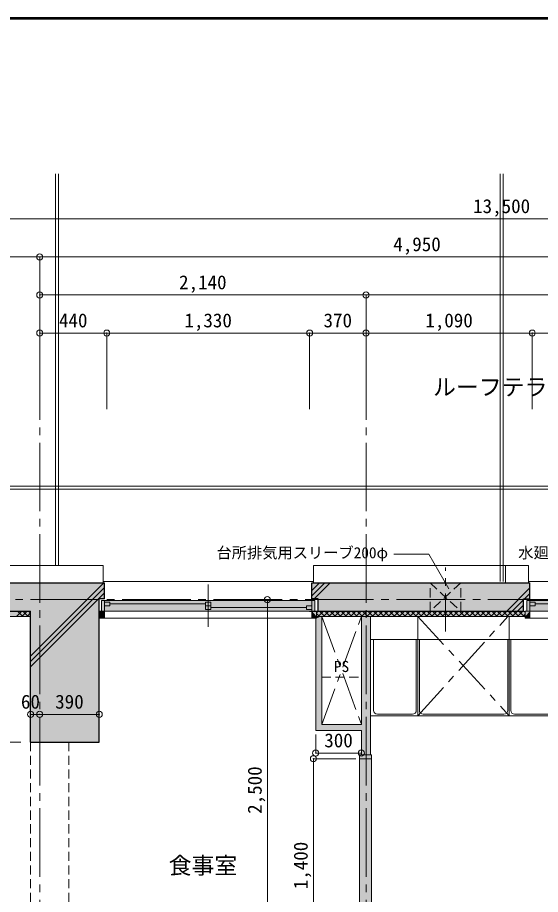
# Model space of a CAD drawing. Units: millimetres at full size, sheet at 1:50. Extents: x -9674 to 9699, y -6794 to 6791.
# Drawn here: x -3178 to 252, y 1034 to 6791 of the extents above; entities that cross this region are included whole.
import ezdxf
from ezdxf.enums import TextEntityAlignment as Align

# ---------------------------------------------------------------- set-up
doc = ezdxf.new("R2010")
doc.units = ezdxf.units.MM
doc.header["$LTSCALE"] = 50
doc.header["$PDMODE"] = 32
doc.header["$PDSIZE"] = 40
for name, pattern in [('CHAIN1', [8, 5, -1, 1, -1]), ('CHAIN2', [12, 9, -1, 1, -1]), ('DASHED1', [1.8, 1.2, -0.6])]:
    doc.linetypes.add(name, pattern=pattern)
for name, color, linetype, lineweight in [('0-0_図面枠', 7, 'Continuous', 9), ('1-0_芯', 7, 'CHAIN2', 9), ('1-1_躯体', 2, 'Continuous', 25), ('1-2_間仕切', 3, 'Continuous', 18), ('1-3_建具', 3, 'Continuous', 18), ('1-5_設備', 7, 'Continuous', 9), ('1-6_ﾊﾞﾙｺﾆｰ・階段', 7, 'Continuous', 9), ('1-7_その他', 7, 'DASHED1', 9), ('1-8_ハッチ', 4, 'Continuous', 9), ('1-A_文字', 7, 'Continuous', 9), ('1-B_寸法', 7, 'Continuous', 9), ('1-C_梁', 7, 'DASHED1', 9), ('4-F', 4, 'Continuous', 9)]:
    doc.layers.add(name, color=color, linetype=linetype, lineweight=lineweight)
for name, color, linetype in [('4-0', 1, 'Continuous'), ('4-1', 2, 'Continuous'), ('4-2', 4, 'Continuous')]:
    doc.layers.add(name, color=color, linetype=linetype)
doc.styles.add('ＭＳ ゴシック', font='')
doc.styles.get('ＭＳ ゴシック').set_extended_font_data('MS Gothic')

msp = doc.modelspace()

# ---------------------------------------------------------------- linework, layer by layer
at = {"layer": '0-0_図面枠'}
for p, q in [((9697.16, 6789.66), (-9672.16, 6789.66)), ((9695.4, 6787.9), (-9670.4, 6787.9)), ((-9668.64, 6786.14), (9693.64, 6786.14)), ((9691.87, 6784.38), (-9666.87, 6784.38)), ((9690.11, 6782.61), (-9665.11, 6782.61)), ((9688.35, 6780.85), (-9663.35, 6780.85))]:
    msp.add_line(p, q, dxfattribs=at)
msp.add_lwpolyline([(9698.92, -6793.93), (9698.92, 6791.43), (-9673.92, 6791.43)], dxfattribs=at)
at = {"layer": '1-0_芯'}
for p, q in [((-3032.5, -4250.06), (-3032.5, 4219.94)), ((-892.5, -4250.06), (-892.5, 4219.94)), ((-8492.5, 2969.94), (8517.5, 2969.94))]:
    msp.add_line(p, q, dxfattribs=at)
at = {"layer": '1-1_躯体'}
for p, q in [((-7142.5, 3079.94), (-2607.5, 3079.94)), ((-2607.5, 2974.94), (-2607.5, 3079.94)), ((-1247.5, 2974.94), (-1247.5, 3079.94)), ((-1247.5, 3079.94), (182.5, 3079.94)), ((182.5, 2974.94), (182.5, 3079.94)), ((-2642.5, 2034.94), (-2642.5, 2974.94)), ((-2607.5, 2974.94), (-2642.5, 2974.94)), ((-1205.5, 2974.94), (-1247.5, 2974.94)), ((-1205.5, 2894.94), (-1205.5, 2974.94)), ((140.5, 2974.94), (182.5, 2974.94)), ((-6692.5, 2894.94), (-3092.5, 2894.94)), ((-3092.5, 2034.94), (-3092.5, 2894.94)), ((-3092.5, 2034.94), (-2642.5, 2034.94))]:
    msp.add_line(p, q, dxfattribs=at)
msp.add_lwpolyline([(-1262.5, 2894.94), (140.5, 2894.94), (140.5, 2974.94)], dxfattribs=at)
at = {"layer": '1-2_間仕切'}
for p, q in [((-1222.5, 2847.94), (-1222.5, 2109.94)), ((-1182.5, 2859.94), (-1182.5, 2149.94)), ((-922.5, 2149.94), (-922.5, 2859.94)), ((-862.5, 1949.94), (-862.5, 2859.94)), ((-1182.5, 2149.94), (-922.5, 2149.94)), ((-1222.5, 2109.94), (-922.5, 2109.94)), ((-922.5, 1949.94), (-922.5, 2109.94))]:
    msp.add_line(p, q, dxfattribs=at)
at = {"layer": '1-3_建具', "color": 7, "lineweight": 9}
for p, q in [((-2617.5, 3079.94), (-2617.5, 3194.94)), ((-1237.5, 3079.94), (-1237.5, 3194.94)), ((172.5, 3079.94), (172.5, 3194.94)), ((-2617.5, 3089.94), (-1237.5, 3089.94)), ((-1927.5, 3068.42), (-1927.5, 2791.46)), ((172.5, 3089.94), (1142.5, 3089.94)), ((-2627.5, 2964.94), (-2592.5, 2964.94)), ((-2627.5, 2964.94), (-2627.5, 2894.94)), ((-2607.5, 2894.94), (-2607.5, 2964.94)), ((-1262.5, 2964.94), (-2592.5, 2964.94)), ((-1227.5, 2964.94), (-1262.5, 2964.94)), ((-1247.5, 2894.94), (-1247.5, 2964.94)), ((-1227.5, 2964.94), (-1227.5, 2894.94)), ((162.5, 2964.94), (197.5, 2964.94)), ((162.5, 2964.94), (162.5, 2894.94)), ((182.5, 2894.94), (182.5, 2964.94)), ((1117.5, 2964.94), (197.5, 2964.94)), ((-2592.5, 2894.94), (-2607.5, 2894.94)), ((-1262.5, 2894.94), (-2592.5, 2894.94)), ((-1262.5, 2894.94), (-1247.5, 2894.94)), ((197.5, 2894.94), (182.5, 2894.94)), ((1117.5, 2894.94), (197.5, 2894.94)), ((-2607.5, 2847.94), (-1247.5, 2847.94)), ((182.5, 2847.94), (1132.5, 2847.94)), ((-935, 1924.94), (-935, 524.94)), ((-857, 524.94), (-857, 1924.94))]:
    msp.add_line(p, q, dxfattribs=at)
at = {"layer": '1-3_建具'}
for p, q in [((-2572.5, 2953.94), (-2607.5, 2953.94)), ((-2572.5, 2953.94), (-2572.5, 2929.94)), ((-1945, 2941.94), (-2572.5, 2941.94)), ((-1910, 2953.94), (-1945, 2953.94)), ((-1910, 2905.94), (-1910, 2953.94)), ((217.5, 2953.94), (182.5, 2953.94)), ((217.5, 2953.94), (217.5, 2929.94)), ((640, 2941.94), (217.5, 2941.94)), ((-2637.5, 2894.94), (-2607.5, 2894.94)), ((-2637.5, 2847.94), (-2637.5, 2894.94)), ((-2572.5, 2929.94), (-2607.5, 2929.94)), ((-2607.5, 2847.94), (-2607.5, 2894.94)), ((-1910, 2929.94), (-1945, 2929.94)), ((-1910, 2917.94), (-1282.5, 2917.94)), ((-1282.5, 2905.94), (-1282.5, 2929.94)), ((-1282.5, 2929.94), (-1247.5, 2929.94)), ((-1282.5, 2905.94), (-1247.5, 2905.94)), ((-1217.5, 2894.94), (-1247.5, 2894.94)), ((-1247.5, 2847.94), (-1247.5, 2894.94)), ((-1217.5, 2847.94), (-1217.5, 2894.94)), ((152.5, 2894.94), (182.5, 2894.94)), ((152.5, 2847.94), (152.5, 2894.94)), ((217.5, 2929.94), (182.5, 2929.94)), ((182.5, 2847.94), (182.5, 2894.94)), ((-2637.5, 2847.94), (-2607.5, 2847.94)), ((-1217.5, 2847.94), (-1247.5, 2847.94)), ((152.5, 2847.94), (182.5, 2847.94)), ((-935, 1949.94), (-857, 1949.94)), ((-935, 1924.94), (-935, 1949.94)), ((-935, 1924.94), (-857, 1924.94)), ((-857, 1924.94), (-857, 1949.94))]:
    msp.add_line(p, q, dxfattribs=at)
msp.add_lwpolyline([(-1910, 2905.94), (-1945, 2905.94), (-1945, 2953.94)], dxfattribs=at)
at = {"layer": '1-5_設備'}
for p, q in [((-552.5, 2207.94), (-552.5, 2859.94)), ((47.5, 2207.94), (47.5, 2859.94)), ((-862.5, 2707.94), (1857.5, 2707.94)), ((-842.5, 2242.94), (-842.5, 2707.94)), ((-562.5, 2242.94), (-562.5, 2707.94)), ((-542.5, 2242.94), (-542.5, 2707.94)), ((37.5, 2242.94), (37.5, 2707.94)), ((57.5, 2242.94), (57.5, 2707.94)), ((-862.5, 2207.94), (1857.5, 2207.94)), ((-817.5, 2217.94), (-587.5, 2217.94)), ((-517.5, 2217.94), (12.5, 2217.94)), ((82.5, 2217.94), (1812.5, 2217.94))]:
    msp.add_line(p, q, dxfattribs=at)
at = {"layer": '1-5_設備', "linetype": 'CHAIN1'}
for p, q in [((-552.5, 2207.94), (37.5, 2859.94)), ((-552.5, 2859.94), (47.5, 2207.94))]:
    msp.add_line(p, q, dxfattribs=at)
at = {"layer": '1-5_設備'}
for centre, start, end in [((-817.5, 2242.94), 180, 270), ((-587.5, 2242.94), 270, 0), ((-517.5, 2242.94), 180, 270), ((12.5, 2242.94), 270, 0), ((82.5, 2242.94), 180, 270)]:
    msp.add_arc(centre, 25, start, end, dxfattribs=at)
at = {"layer": '1-6_ﾊﾞﾙｺﾆｰ・階段'}
for p, q in [((-2928.5, 3194.94), (-2928.5, 5765.56)), ((-2908.5, 3194.94), (-2908.5, 5765.56)), ((-12.5, 3089.94), (-12.5, 5765.56)), ((7.5, 3089.94), (7.5, 5765.56)), ((-6242.5, 3714.94), (4889.5, 3714.94)), ((-6242.5, 3694.94), (4889.5, 3694.94)), ((-7987.5, 3194.94), (-2617.5, 3194.94)), ((-1237.5, 3194.94), (172.5, 3194.94)), ((22.5, 3079.94), (22.5, 3194.94))]:
    msp.add_line(p, q, dxfattribs=at)
at = {"layer": '1-7_その他', "linetype": 'CHAIN1'}
msp.add_line((-371.6, 2759.94), (-371.6, 3179.94), dxfattribs=at)
at = {"layer": '1-7_その他'}
for p, q in [((-471.6, 2894.94), (-471.6, 3079.94)), ((-271.6, 3079.94), (-471.6, 2894.94)), ((-471.6, 3079.94), (-271.78, 2894.94)), ((-271.6, 2894.94), (-271.6, 3079.94))]:
    msp.add_line(p, q, dxfattribs=at)
at = {"layer": '1-7_その他', "color": 4, "linetype": 'CHAIN1'}
for p, q in [((-1182.5, 2859.94), (-922.5, 2149.94)), ((-1182.5, 2149.94), (-922.5, 2859.94))]:
    msp.add_line(p, q, dxfattribs=at)
at = {"layer": '1-8_ハッチ'}
for p, q in [((-3092.5, 2599.71), (-2612.27, 3079.94)), ((-1247.5, 2995.14), (-1162.7, 3079.94)), ((-1247.5, 3030.5), (-1198.06, 3079.94)), ((-1232.35, 2974.94), (-1127.35, 3079.94)), ((-3092.5, 2564.35), (-2607.5, 3049.35)), ((-3092.5, 2529), (-2607.5, 3014)), ((31.16, 2894.94), (182.5, 3046.28)), ((146.51, 2974.94), (182.5, 3010.93)), ((66.51, 2894.94), (140.5, 2968.93)), ((181.87, 2974.94), (182.5, 2975.57)), ((-3185.82, 2859.94), (-3150.82, 2894.94)), ((-3177.78, 2894.94), (-3142.78, 2859.94)), ((-3150.47, 2859.94), (-3115.47, 2894.94)), ((-3142.43, 2894.94), (-3107.43, 2859.94)), ((-3115.11, 2859.94), (-3092.5, 2882.55)), ((-3107.07, 2894.94), (-3092.5, 2880.37)), ((-1217.5, 2883.72), (-1206.28, 2894.94)), ((-1217.5, 2879.2), (-1198.24, 2859.94)), ((-1205.93, 2859.94), (-1170.93, 2894.94)), ((-1197.88, 2894.94), (-1162.88, 2859.94)), ((-1170.57, 2859.94), (-1135.57, 2894.94)), ((-1162.53, 2894.94), (-1127.53, 2859.94)), ((-1135.21, 2859.94), (-1100.21, 2894.94)), ((-1127.17, 2894.94), (-1092.17, 2859.94)), ((-1099.86, 2859.94), (-1064.86, 2894.94)), ((-1091.82, 2894.94), (-1056.82, 2859.94)), ((-1064.5, 2859.94), (-1029.5, 2894.94)), ((-1056.46, 2894.94), (-1021.46, 2859.94)), ((-1029.15, 2859.94), (-994.15, 2894.94)), ((-1021.11, 2894.94), (-986.11, 2859.94)), ((-993.79, 2859.94), (-958.79, 2894.94)), ((-985.75, 2894.94), (-950.75, 2859.94)), ((-958.44, 2859.94), (-923.44, 2894.94)), ((-950.4, 2894.94), (-915.4, 2859.94)), ((-923.08, 2859.94), (-888.08, 2894.94)), ((-915.04, 2894.94), (-880.04, 2859.94)), ((-887.73, 2859.94), (-852.73, 2894.94)), ((-879.68, 2894.94), (-844.68, 2859.94)), ((-852.37, 2859.94), (-817.37, 2894.94)), ((-844.33, 2894.94), (-809.33, 2859.94)), ((-817.02, 2859.94), (-782.02, 2894.94)), ((-808.97, 2894.94), (-773.97, 2859.94)), ((-781.66, 2859.94), (-746.66, 2894.94)), ((-773.62, 2894.94), (-738.62, 2859.94)), ((-746.31, 2859.94), (-711.31, 2894.94)), ((-738.26, 2894.94), (-703.26, 2859.94)), ((-710.95, 2859.94), (-675.95, 2894.94)), ((-702.91, 2894.94), (-667.91, 2859.94)), ((-675.6, 2859.94), (-640.6, 2894.94)), ((-667.55, 2894.94), (-632.55, 2859.94)), ((-640.24, 2859.94), (-605.24, 2894.94)), ((-632.2, 2894.94), (-597.2, 2859.94)), ((-604.88, 2859.94), (-569.88, 2894.94)), ((-596.84, 2894.94), (-561.84, 2859.94)), ((-569.53, 2859.94), (-534.53, 2894.94)), ((-561.49, 2894.94), (-526.49, 2859.94)), ((-534.17, 2859.94), (-499.17, 2894.94)), ((-526.13, 2894.94), (-491.13, 2859.94)), ((-498.82, 2859.94), (-463.82, 2894.94)), ((-490.78, 2894.94), (-455.78, 2859.94)), ((-463.46, 2859.94), (-428.46, 2894.94)), ((-455.42, 2894.94), (-420.42, 2859.94)), ((-428.11, 2859.94), (-393.11, 2894.94)), ((-420.07, 2894.94), (-385.07, 2859.94)), ((-392.75, 2859.94), (-357.75, 2894.94)), ((-384.71, 2894.94), (-349.71, 2859.94)), ((-357.4, 2859.94), (-322.4, 2894.94)), ((-349.35, 2894.94), (-314.35, 2859.94)), ((-322.04, 2859.94), (-287.04, 2894.94)), ((-314, 2894.94), (-279, 2859.94)), ((-286.69, 2859.94), (-251.69, 2894.94)), ((-278.64, 2894.94), (-243.64, 2859.94)), ((-251.33, 2859.94), (-216.33, 2894.94)), ((-243.29, 2894.94), (-208.29, 2859.94)), ((-215.98, 2859.94), (-180.98, 2894.94)), ((-207.93, 2894.94), (-172.93, 2859.94)), ((-180.62, 2859.94), (-145.62, 2894.94)), ((-172.58, 2894.94), (-137.58, 2859.94)), ((-145.27, 2859.94), (-110.27, 2894.94)), ((-137.22, 2894.94), (-102.22, 2859.94)), ((-109.91, 2859.94), (-74.91, 2894.94)), ((-101.87, 2894.94), (-66.87, 2859.94)), ((-74.55, 2859.94), (-39.55, 2894.94)), ((-66.51, 2894.94), (-31.51, 2859.94)), ((-39.2, 2859.94), (-4.2, 2894.94)), ((-31.16, 2894.94), (3.84, 2859.94)), ((-3.84, 2859.94), (31.16, 2894.94)), ((4.2, 2894.94), (39.2, 2859.94)), ((31.51, 2859.94), (66.51, 2894.94)), ((39.55, 2894.94), (74.55, 2859.94)), ((66.87, 2859.94), (101.87, 2894.94)), ((74.91, 2894.94), (109.91, 2859.94)), ((101.87, 2894.94), (140.5, 2933.57)), ((102.22, 2859.94), (137.22, 2894.94)), ((110.27, 2894.94), (145.27, 2859.94)), ((145.62, 2894.94), (152.5, 2888.06)), ((-6657.5, 2859.94), (-3092.5, 2859.94)), ((-1217.5, 2859.94), (152.5, 2859.94)), ((137.58, 2859.94), (152.5, 2874.86))]:
    msp.add_line(p, q, dxfattribs=at)
at = {"layer": '1-A_文字'}
msp.add_lwpolyline([(-348.62, 3041.62), (-480.01, 3269.18), (-708.98, 3269.18)], dxfattribs=at)
at = {"layer": '1-B_寸法'}
for p, q in [((-6752.5, 5469.94), (6747.5, 5469.94)), ((-6752.5, 5219.94), (-3032.5, 5219.94)), ((-3032.5, 5219.94), (1917.5, 5219.94)), ((-3032.5, 5219.94), (-3032.5, 4219.94)), ((-3032.5, 4969.94), (-892.5, 4969.94)), ((-892.5, 4969.94), (1917.5, 4969.94)), ((-892.5, 4969.94), (-892.5, 4219.94)), ((-3032.5, 4719.94), (-2592.5, 4719.94)), ((-2592.5, 4719.94), (-2592.5, 4219.94)), ((-2592.5, 4719.94), (-1262.5, 4719.94)), ((-1262.5, 4719.94), (-1262.5, 4219.94)), ((-1262.5, 4719.94), (-892.5, 4719.94)), ((-892.5, 4719.94), (197.5, 4719.94)), ((197.5, 4719.94), (197.5, 4219.94)), ((197.5, 4719.94), (1117.5, 4719.94)), ((-1539.2, 469.94), (-1539.2, 2969.94)), ((-3092.5, 2216.61), (-3032.5, 2216.61)), ((-3032.5, 2216.61), (-2642.5, 2216.61)), ((-1222.5, 2084.01), (-1222.5, 1962.68)), ((-3359.6, 2034.94), (-3156.85, 2034.94)), ((-1222.5, 1962.68), (-922.5, 1962.68)), ((-960.01, 1924.94), (-1237.5, 1924.94)), ((-1237.5, 524.94), (-1237.5, 1924.94))]:
    msp.add_line(p, q, dxfattribs=at)
at = {"layer": '1-B_寸法', "color": 3}
for p in [(-3032.5, 5219.94), (-3032.5, 4969.94), (-892.5, 4969.94), (-3032.5, 4719.94), (-2592.5, 4719.94), (-1262.5, 4719.94), (-892.5, 4719.94), (197.5, 4719.94), (-1539.2, 2969.94), (-3092.5, 2216.61), (-3032.5, 2216.61), (-2642.5, 2216.61), (-1222.5, 1962.68), (-922.5, 1962.68), (-1237.5, 1924.94)]:
    msp.add_point(p, dxfattribs=at)
at = {"layer": '1-C_梁'}
for p, q in [((-1182.5, 2459.94), (-922.5, 2459.94)), ((-3092.5, 2034.94), (-3092.5, -400.06)), ((-2842.5, 2034.94), (-2842.5, -400.06))]:
    msp.add_line(p, q, dxfattribs=at)
at = {"layer": '4-0'}
for points in [[(-6942.5, 3079.94), (-6686.36, 2894.94), (-3092.5, 2894.94)], [(-2607.5, 2974.94), (-2607.5, 3079.94), (-6942.5, 3079.94)], [(-2649.5, 2974.94), (-2607.5, 2974.94), (-6942.5, 3079.94)], [(-2649.5, 2974.94), (-6942.5, 3079.94), (-3092.5, 2894.94)], [(-1247.5, 3079.94), (-1247.5, 2974.94), (-1205.5, 2974.94)], [(-1205.5, 2974.94), (182.5, 3079.94), (-1247.5, 3079.94)], [(-1205.5, 2974.94), (182.5, 2975.57), (182.5, 3079.94)], [(-3092.5, 2894.94), (-2649.5, 2894.94), (-2649.5, 2974.94)], [(-2642.5, 2894.81), (-2642.5, 2974.94), (-2649.5, 2974.94)], [(-2642.5, 2894.81), (-2649.5, 2974.94), (-2649.5, 2894.94)], [(-1205.5, 2974.94), (140.5, 2974.94), (182.5, 2975.57)], [(-1205.5, 2974.94), (-1205.5, 2894.94), (140.5, 2894.94)], [(-1205.5, 2974.94), (140.5, 2894.94), (140.5, 2974.94)], [(182.5, 2975.57), (182.5, 2974.94), (140.5, 2974.94)], [(-3092.5, 2034.94), (-2842.5, 2034.94), (-2842.5, 2894.94)], [(-3092.5, 2894.94), (-3092.5, 2034.94), (-2842.5, 2894.94)], [(-2642.5, 2894.81), (-2649.5, 2894.94), (-2842.5, 2894.94)], [(-2642.5, 2894.81), (-2842.5, 2894.94), (-2842.5, 2034.94)], [(-2642.5, 2894.81), (-2842.5, 2034.94), (-2642.5, 2034.94)]]:
    msp.add_solid(points, dxfattribs=at)
at = {"layer": '4-1'}
for points in [[(-2627.5, 2964.94), (-2627.5, 2894.94), (-1227.5, 2964.94), (-1227.5, 2894.94)], [(162.5, 2964.94), (162.5, 2894.94), (1152.5, 2964.94), (1152.5, 2894.94)]]:
    msp.add_solid(points, dxfattribs=at)
at = {"layer": '4-2'}
for points in [[(-1217.5, 2847.94), (-1222.5, 2847.94), (-1222.5, 2109.94)], [(-1217.5, 2847.94), (-1222.5, 2109.94), (-1182.5, 2149.94)], [(-1182.5, 2859.94), (-1217.5, 2859.94), (-1217.5, 2847.94)], [(-1217.5, 2847.94), (-1182.5, 2149.94), (-1182.5, 2859.94)], [(-922.5, 2859.94), (-862.5, 2859.94), (-922.5, 2109.94), (-862.5, 1949.94)], [(-922.5, 2109.94), (-1222.5, 2109.94), (-922.5, 2149.94)], [(-1222.5, 2109.94), (-1182.5, 2149.94), (-922.5, 2149.94)], [(-862.5, 1949.94), (-922.5, 1949.94), (-922.5, 2109.94)], [(-935, 499.94), (-857, 499.94), (-935, 1949.94), (-922.5, 1949.94)], [(-857, 499.94), (-857, 1949.94), (-922.5, 1949.94)]]:
    msp.add_solid(points, dxfattribs=at)
at = {"layer": '4-F'}
for points in [[(-3092.5, 2859.94), (-3092.5, 2894.94), (-6692.5, 2894.94)], [(-6657.5, 2879.94), (-3092.5, 2859.94), (-6692.5, 2894.94)], [(-6657.5, 2879.94), (-6657.5, 2859.94), (-3092.5, 2859.94)], [(-2642.62, 2894.81), (-2637.5, 2859.94), (-2607.5, 2894.94)], [(-2642.62, 2894.81), (-2637.5, 2847.94), (-2637.5, 2859.94)], [(-2637.5, 2847.94), (-2642.43, 2847.85), (-2642.62, 2894.81)], [(-2637.5, 2847.94), (-2607.5, 2847.94), (-2607.5, 2894.94)], [(-2607.5, 2894.94), (-2637.5, 2859.94), (-2637.5, 2847.94)], [(-1247.5, 2894.94), (-1247.5, 2847.94), (-1217.5, 2847.94)], [(-1247.5, 2894.94), (-1217.5, 2847.94), (-1217.5, 2859.94)], [(-1247.5, 2894.94), (-1217.5, 2859.94), (152.5, 2859.94)], [(182.5, 2894.94), (-1247.5, 2894.94), (152.5, 2859.94)], [(152.5, 2847.94), (182.5, 2847.94), (182.5, 2894.94)], [(182.5, 2894.94), (152.5, 2859.94), (152.5, 2847.94)]]:
    msp.add_solid(points, dxfattribs=at)

# ---------------------------------------------------------------- texts
at = {"layer": '1-A_文字', "style": 'ＭＳ ゴシック'}
for s, height, p in [('ルーフテラス', 110, (-452.5, 4278)), ('台所排気用スリーブ200φ', 73.31, (-1873.08, 3219.24)), ('水廻り排気用スリーブ200φ', 73.31, (106.02, 3219.24)), ('PS', 73.31, (-1102.5, 2472.44)), ('食事室', 110, (-2186.69, 1136.36))]:
    msp.add_text(s, height=height, dxfattribs=at).set_placement(p, align=Align.BOTTOM_LEFT)
at = {"layer": '1-B_寸法', "style": 'ＭＳ ゴシック'}
for s, p in [('13,500', (-190, 5479.94)), ('4,950', (-713.75, 5229.94)), ('2,140', (-2118.75, 4979.94)), ('440', (-2906.25, 4729.94)), ('1,330', (-2083.75, 4729.94)), ('370', (-1171.25, 4729.94)), ('1,090', (-503.75, 4729.94)), ('60', (-3155.73, 2226.61)), ('390', (-2931.25, 2226.61)), ('300', (-1166.25, 1972.68))]:
    msp.add_text(s, height=91.64, dxfattribs=at).set_placement(p, align=Align.BOTTOM_LEFT)
for s, p in [('2,500', (-1549.2, 1563.69)), ('1,400', (-1247.5, 1068.69))]:
    msp.add_text(s, height=91.64, rotation=90, dxfattribs=at).set_placement(p, align=Align.BOTTOM_LEFT)

doc.saveas('drawing.dxf')
